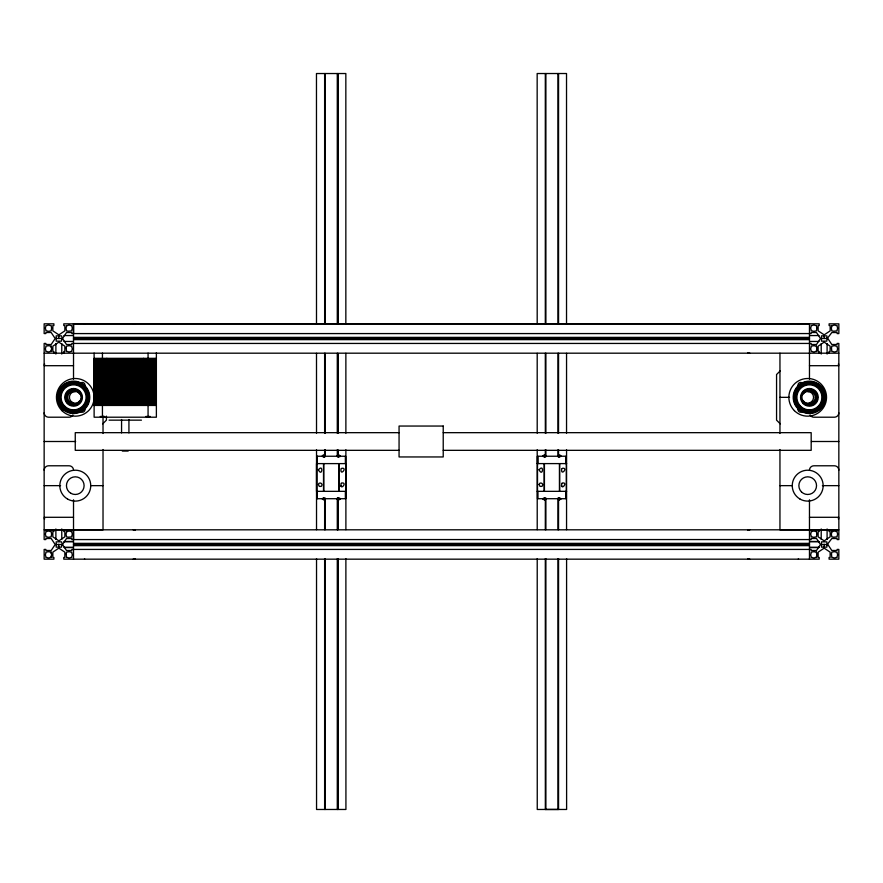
<?xml version="1.0" encoding="UTF-8"?>
<svg xmlns="http://www.w3.org/2000/svg" width="883" height="883" viewBox="0 0 883 883"><rect width="100%" height="100%" fill="white"/><g stroke="black" fill="none" stroke-linecap="round" stroke-linejoin="round"><path stroke-width="1.32" d="M55.872 354.05L55.894 343.664M58.797 547.46L58.797 544.237M58.797 338.52L58.797 335.562M61.766 354.05L61.777 343.664M821.201 539.336L821.223 528.939M827.084 539.336L827.106 528.939M51.17 351.467L51.192 350.363A3.091 3.091 0 0 0 51.192 347.273L51.17 346.169L48.51 345.728L45.872 346.169L45.872 347.229A3.091 3.091 0 0 0 45.839 350.363L45.872 351.467L46.965 351.5A3.091 3.091 0 0 0 50.055 351.5L51.17 351.467L51.501 349.624M51.17 557.46L51.192 556.356A3.091 3.091 0 0 0 51.192 553.266L51.17 552.151L48.51 551.72L45.872 552.151L45.872 553.222A3.091 3.091 0 0 0 45.839 556.356L45.872 557.46L46.965 557.493A3.091 3.091 0 0 0 50.055 557.493L51.17 557.46L51.501 555.617M816.477 351.467L816.499 350.363A3.091 3.091 0 0 0 816.499 347.273L816.477 346.169L813.828 345.728L811.179 346.169L811.179 347.229A3.091 3.091 0 0 0 811.146 350.363L811.179 351.467L812.283 351.5A3.091 3.091 0 0 0 815.373 351.5L816.477 351.467L816.808 349.624M816.477 557.46L816.499 556.356A3.091 3.091 0 0 0 816.499 553.266L816.477 552.151L813.828 551.72L811.179 552.151L811.179 553.222A3.091 3.091 0 0 0 811.146 556.356L811.179 557.46L812.283 557.493A3.091 3.091 0 0 0 815.373 557.493L816.477 557.46L816.808 555.617M558.818 456.677L558.983 455.209L557.979 455.65L558.718 455.352M324.359 498.266L324.458 499.579M339.072 498.266L338.917 499.69L339.933 499.226L339.933 498.266M544.833 499.59L544.833 498.266L544.833 499.701L545.893 499.226M545.142 499.568L545.043 498.266M560.617 498.266L560.617 499.226L559.557 499.701L559.767 498.266M323.62 499.601L323.62 498.266M338.344 499.601L338.344 498.266L338.344 499.701L337.284 499.226L338.299 499.69L338.134 498.266M544.303 499.59L544.303 498.266L544.303 499.701L543.244 499.226L543.244 498.266M559.027 499.59L559.027 498.266L559.027 499.701L557.968 499.226M827.139 545.297L826.819 541.864L821.499 541.842L821.499 547.14L826.797 547.14L827.261 544.491M61.953 338.52L61.479 341.147L56.181 341.147L56.181 335.849L61.501 335.871L62.505 338.498L66.523 332.527L71.821 332.527L71.821 333.586L73.532 333.586L811.179 333.564L811.179 332.505L816.477 332.505L820.495 338.52L816.477 344.502L811.179 344.502L811.179 343.443L71.799 343.443L71.799 344.502L66.501 344.502L62.505 338.498M61.953 544.513L61.479 547.14L56.181 547.14L56.181 541.842L61.501 541.864L62.505 544.491L66.523 538.509L71.821 538.509L71.821 539.579L811.179 539.557L811.179 538.487L816.477 538.487L820.495 544.513L816.477 550.495L811.179 550.495L811.179 549.425L71.799 549.425L71.799 550.495L66.501 550.495L62.505 544.491M827.161 337.714L826.797 341.147L821.499 341.147L821.499 335.849L826.819 335.871L827.261 338.498M338.873 499.601C338.079 498.255 338.884 500.407 338.873 498.266L339.182 499.579M544.91 499.226L543.994 499.568M325.209 499.226L324.149 499.701L323.41 498.266M544.601 499.226L544.833 499.149M341.103 468.608C339.58 477.052 348.189 467.284 341.655 468.31M341.103 483.321C339.712 491.842 348.101 481.93 341.655 483.034M561.798 468.608C560.264 477.052 568.884 467.273 562.339 468.31M561.798 483.321C560.396 491.842 568.795 481.93 562.339 483.023M558.895 499.226L559.811 499.149L558.718 499.568M102.715 423.851L106.413 420.153L106.413 416.125M780.263 370.827L776.565 374.524L776.565 420.153L780.263 423.851M827.261 338.52L831.83 332.527L837.128 332.527L837.128 333.586L838.85 333.586L838.85 323.84L829.104 323.84L829.104 325.562L830.163 325.562L830.163 330.86L824.192 334.856L818.144 330.838L818.144 325.54L819.214 325.54L819.214 323.818L73.521 323.818L73.521 379.149M827.261 544.513L831.83 538.509L837.128 538.509L837.128 539.579L838.85 539.579L838.828 343.443L837.106 343.443L837.106 344.502L831.808 344.502L827.824 338.498M323.653 455.65L322.571 455.65L322.56 456.688M339.933 456.688L339.138 455.209L338.873 456.688L338.134 456.688L338.299 455.209L337.284 455.65L338.366 455.65M543.266 455.65L544.336 455.65M323.355 455.209L322.56 455.65L323.575 455.209L323.41 456.688L325.209 456.688L325.209 449.778M337.284 455.65L338.079 455.209M543.244 456.677L544.038 455.209M557.968 455.65L559.06 455.65M559.866 499.568L559.557 498.266L559.557 499.59M543.244 455.65L544.259 455.209L544.105 456.677L545.893 456.677L545.893 449.778M559.734 499.226L558.773 499.149M63.995 335.551L73.079 335.573M809.899 335.573L818.982 335.551M73.521 337.383L809.468 337.383M73.521 338.277L809.468 338.277M55.894 338.465L61.766 338.465M73.521 338.52L809.468 338.476M821.212 338.465L827.084 338.465M73.521 338.741L809.468 338.741M73.521 339.646L809.468 339.646M63.995 341.445L73.079 341.456M809.899 341.456L818.982 341.445M44.15 353.189L838.828 353.189M94.117 358.332L156.379 358.332M94.117 359.072L156.379 359.072M94.117 359.811L156.379 359.811M94.117 360.54L156.379 360.54M94.117 361.279L156.379 361.279M94.117 362.019L156.379 362.019M94.117 362.747L156.379 362.747M94.117 363.487L156.379 363.487M44.15 364.226L44.746 364.226M94.117 364.226L156.379 364.226M838.243 364.226L838.828 364.226M94.117 364.955L156.379 364.955M44.15 365.694L73.521 365.694M94.117 365.694L156.379 365.694M809.468 365.694L838.828 365.694M94.117 366.434L156.379 366.434M94.117 367.162L156.379 367.162M94.117 367.902L156.379 367.902M94.117 368.641L156.379 368.641M94.117 369.37L156.379 369.37M94.117 370.109L156.379 370.109M94.117 370.849L156.379 370.849M94.117 371.588L156.379 371.588M94.117 372.317L156.379 372.317M94.117 373.056L156.379 373.056M94.117 373.796L156.379 373.796M94.117 374.524L156.379 374.524M94.117 375.264L156.379 375.264M94.117 376.003L156.379 376.003M94.117 376.732L156.379 376.732M94.117 377.471L156.379 377.471M94.117 378.211L156.379 378.211M94.117 378.939L156.379 378.939M94.117 379.679L156.379 379.679M94.117 380.418L156.379 380.418M94.117 381.147L156.379 381.147M94.117 381.886L156.379 381.886M94.117 382.626L156.379 382.626M94.117 383.354L156.379 383.354M94.117 384.094L156.379 384.094M94.117 384.833L156.379 384.833M94.117 385.562L156.379 385.562M94.117 386.301L156.379 386.301M94.117 387.041L156.379 387.041M94.117 387.769L156.379 387.769M94.117 388.509L156.379 388.509M94.117 389.248L156.379 389.248M94.117 389.977L156.379 389.977M94.117 390.716L156.379 390.716M94.117 391.456L156.379 391.456M94.117 392.184L156.379 392.184M94.117 392.924L156.379 392.924M94.117 393.663L156.379 393.663M94.117 394.392L156.379 394.392M94.117 395.131L156.379 395.131M94.117 395.871L156.379 395.871M94.117 396.599L156.379 396.599M94.117 397.339L156.379 397.339M779.954 397.339L789.534 397.339M94.117 398.078L156.379 398.078M94.117 398.818L156.379 398.818M94.117 399.546L156.379 399.546M94.117 400.286L156.379 400.286M94.117 401.025L156.379 401.025M94.117 401.754L156.379 401.754M94.117 402.493L156.379 402.493M94.117 403.233L156.379 403.233M94.117 403.961L156.379 403.961M94.117 404.701L156.379 404.701M94.117 405.44L156.379 405.44M100.232 416.478L104.647 416.478M145.861 416.478L150.276 416.478M109.062 420.153L141.446 420.153M399.116 432.67L75.254 432.67L75.254 450.33L399.116 450.33M443.222 432.67L811.179 432.67L811.179 450.33L443.222 450.33M44.15 441.5L75.64 441.5M811.444 441.5L838.828 441.5M122.307 451.058L128.19 451.058M324.359 455.65L325.209 455.65L324.149 455.209L324.149 456.688M560.617 456.677L559.822 455.209L559.557 456.677L557.968 456.677L557.968 449.778M322.372 455.65L325.397 455.65M337.085 455.65L340.121 455.65M543.056 455.65L546.091 455.65M557.769 455.65L560.804 455.65M316.82 456.246L345.672 456.246L345.672 498.707L316.82 498.707L316.82 456.246L316.831 463.608M537.504 456.235L566.356 456.235L566.356 498.707L537.504 498.707L537.504 456.235L537.526 463.597M323.586 456.975L324.182 456.975M338.31 456.975L338.895 456.975M544.281 456.975L544.866 456.975M558.994 456.975L559.59 456.975M537.217 463.597L566.654 463.597M44.15 485.65L60.585 485.65M90.706 485.65L103.024 485.65M779.954 485.65L792.272 485.65M822.404 485.65L838.828 485.65M537.217 491.345L566.654 491.345M323.586 497.968L324.182 497.968M338.31 497.968L338.895 497.968M544.281 497.968L544.866 497.968M558.994 497.968L559.59 497.968M543.056 499.149L546.091 499.149M557.769 499.149L560.804 499.149M322.372 499.149L325.397 499.149M337.085 499.149L340.121 499.149M44.15 517.295L73.521 517.295M809.468 517.295L838.828 517.295M44.15 518.774L44.746 518.774M838.243 518.774L838.828 518.774M73.521 543.365L809.468 543.365M73.521 544.27L809.468 544.27M55.894 544.524L61.766 544.524M73.521 544.513L809.468 544.469M821.212 544.524L827.084 544.524M73.521 544.734L809.468 544.734M73.521 545.639L809.468 545.639M545.308 809.468L558.553 809.468L558.553 558.652M545.142 455.352L545.893 455.65L544.833 455.209L544.833 456.677M339.182 455.363L339.933 455.65L339.072 455.65M562.339 486.511L562.041 486.378A1.656 1.656 0 0 1 561.378 485.705M341.655 486.522L341.357 486.39A1.656 1.656 0 0 1 340.695 485.705M545.893 455.65L545.043 455.65M559.822 455.209L560.606 455.65L559.767 455.65M324.414 455.209L325.198 455.65M827.824 544.491L831.808 550.495L837.106 550.495L837.106 549.425L838.828 549.425L838.828 559.171L829.082 559.171L829.082 557.46L830.141 557.46L830.141 552.151L824.17 548.144L818.144 552.151L818.144 557.46L819.214 557.46L819.214 559.171L63.775 559.171L63.775 557.46L64.834 557.46L64.834 552.151L58.852 548.144L52.837 552.151L52.837 557.46L53.896 557.46L53.896 559.171L44.15 559.171L44.15 549.425L45.872 549.425L45.872 550.495L51.17 550.495L55.176 544.513L51.17 538.487L45.872 538.487L45.872 539.557L44.15 539.557L44.15 343.443L45.872 343.443L45.872 344.502L51.17 344.502L55.176 338.52L51.17 332.505L45.872 332.505L45.872 333.564L44.15 333.564L44.15 323.818L53.896 323.818L53.896 325.54L52.837 325.54L52.837 330.838L58.874 334.856L64.856 330.86L64.856 325.562L63.786 325.562L63.786 323.84L809.468 323.84L809.468 379.149M816.808 348.023L816.477 346.169M816.808 554.016L816.477 552.151M51.501 348.023L51.17 346.169M51.501 554.016L51.17 552.151M566.356 498.707L566.345 491.345M345.672 498.707L345.65 491.345M829.082 353.189L829.082 351.467L830.141 351.467L830.141 346.169L824.17 342.151L818.144 346.169L818.144 351.467L819.214 351.467L819.214 353.189M829.104 529.833L829.104 531.555L830.163 531.555L830.163 536.853L824.192 540.837L818.144 536.831L818.144 531.533L819.214 531.533L819.214 529.811M827.084 343.664L827.106 354.05M824.181 335.573L824.181 338.52M824.181 544.237L824.181 547.46M821.201 343.664L821.223 354.05M809.468 499.8L809.468 559.193M798.42 323.818L798.42 324.414M798.42 558.608L798.42 559.193M779.954 353.189L779.954 433.465M779.954 449.524L779.954 529.833L838.828 529.811L44.15 529.811L103.024 529.833L103.024 449.524M566.533 324.348L566.522 73.521L537.162 73.532L537.195 324.359M566.555 353.288L566.544 433.222M566.566 449.767L566.555 529.701M566.588 558.641L566.61 809.468L537.25 809.468L537.217 558.641M566.058 456.235L566.058 463.597M566.058 491.345L566.058 498.707M559.656 463.597L559.656 491.345M559.436 463.597L559.436 491.345M558.818 498.266L558.983 499.679M558.553 73.543L558.553 324.359M558.553 353.299L558.531 433.233M558.531 449.778L558.553 456.666M558.553 498.012L558.531 529.712M557.968 73.543L557.968 324.359M557.968 353.299L557.968 433.233M557.968 498.012L557.968 529.712M557.968 558.652L557.968 809.468M545.893 73.543L545.893 324.359M545.893 353.299L545.893 433.233M545.893 498.012L545.893 529.712M545.893 558.652L545.893 809.468M545.308 73.543L545.308 324.359M545.308 353.299L545.341 433.233M545.308 449.778L545.308 456.666M545.341 499.392L545.308 529.712M545.308 558.652L545.341 809.468M544.425 463.597L544.425 491.345M544.204 463.597L544.204 491.345M544.105 498.266L544.259 499.679M537.802 456.235L537.802 463.597M537.802 491.345L537.802 498.707M537.195 353.299L537.206 433.233M537.206 449.767L537.217 529.701M345.849 324.359L345.838 73.532L316.467 73.532L316.5 324.359M345.871 353.299L345.882 433.233M345.882 449.767L345.893 529.701M345.882 558.641L345.926 809.468L316.555 809.479L316.533 558.652M345.374 456.246L345.374 463.608M345.374 491.345L345.374 498.707M338.973 463.608L338.973 491.345M338.752 463.608L338.752 491.345M337.284 73.543L337.284 324.37M337.284 353.31L337.284 433.244M337.284 449.778L337.284 456.688M337.284 498.012L337.284 529.712M337.284 558.652L337.284 809.479M325.209 73.543L325.209 324.37M325.209 353.31L325.209 433.244M325.209 498.012L325.209 529.712M325.209 558.652L325.209 809.479M324.624 73.543L324.646 324.37M324.624 353.31L324.624 433.244M324.624 449.778L324.646 456.666M324.646 499.392L324.624 529.712M324.624 558.652L324.624 809.479M323.741 463.608L323.741 491.345M323.52 463.608L323.52 491.345M323.575 498.266L323.62 499.701L322.56 499.226L322.56 498.266M317.118 456.246L317.118 463.608M317.118 491.345L317.118 498.707M316.5 353.299L316.522 433.233M316.522 449.778L316.522 529.712M156.379 352.77L156.379 417.206L94.117 417.206L94.117 353.101M148.068 353.101L148.068 358.332M148.068 405.44L148.068 417.206M143.653 358.332L143.653 405.44M128.929 419.502L128.929 432.902M121.567 419.502L121.567 432.902M106.854 358.332L106.854 405.44M103.024 416.07L103.024 433.465M102.439 353.101L102.439 358.332M102.439 405.44L102.439 417.206M84.558 323.818L84.558 324.414M84.558 558.608L84.558 559.193M73.532 323.84L73.532 333.586M73.532 529.833L73.532 539.579M73.521 499.8L73.521 559.193M63.775 353.189L63.775 351.467L64.834 351.467L64.834 346.169L58.852 342.151L52.837 346.169L52.837 351.467L53.896 351.467L53.896 353.189M63.786 529.833L63.786 531.555L64.856 531.555L64.856 536.853L58.874 540.837L52.837 536.831L52.837 531.533L53.896 531.533L53.896 529.811M61.766 528.939L61.777 539.336M55.872 528.939L55.894 539.336M747.647 530.418A4.415 4.415 0 0 1 749.855 529.833M749.855 559.193A4.415 4.415 0 0 1 747.647 558.608M747.647 324.414A4.415 4.415 0 0 1 749.855 323.818M749.855 353.189A4.415 4.415 0 0 1 747.647 352.593M838.828 412.791A4.415 4.415 0 0 1 834.413 417.206L813.883 417.206A4.415 4.415 0 0 1 810.053 414.999M838.828 470.197A4.415 4.415 0 0 0 834.413 465.783L813.883 465.783A4.415 4.415 0 0 0 809.468 470.197M807.868 391.655A5.883 5.883 0 0 1 815.23 396.577A5.883 5.883 0 0 1 809.391 403.233M803.342 393.84A6.987 6.987 0 0 1 813.883 391.986A6.987 6.987 0 0 1 813.883 402.692A6.987 6.987 0 0 1 803.342 400.838M802.934 410.904A2.649 2.649 0 0 1 799.314 411.875A2.649 2.649 0 0 1 798.342 408.255M798.342 386.434A2.649 2.649 0 0 1 799.314 382.814A2.649 2.649 0 0 1 802.934 383.774M133.123 529.833A4.415 4.415 0 0 1 135.331 530.418M135.331 558.608A4.415 4.415 0 0 1 133.123 559.193M133.123 323.818A4.415 4.415 0 0 1 135.331 324.414M44.15 412.791A4.415 4.415 0 0 0 48.565 417.206L69.106 417.206A4.415 4.415 0 0 0 72.925 414.999M44.15 470.197A4.415 4.415 0 0 1 48.565 465.783L69.106 465.783A4.415 4.415 0 0 1 73.521 470.197M73.587 403.233A5.883 5.883 0 0 1 67.748 396.577A5.883 5.883 0 0 1 75.11 391.655M79.647 400.838A6.987 6.987 0 0 1 69.095 402.692A6.987 6.987 0 0 1 69.095 391.986A6.987 6.987 0 0 1 79.647 393.84M84.636 408.255A2.649 2.649 0 0 1 83.664 411.875A2.649 2.649 0 0 1 80.055 410.904M80.055 383.774A2.649 2.649 0 0 1 83.664 382.814A2.649 2.649 0 0 1 84.636 386.434M66.523 325.562L66.501 326.655A3.091 3.091 0 0 0 66.192 329.006L66.523 330.86L68.377 331.191L71.821 330.86L71.821 329.789A3.091 3.091 0 0 0 71.854 326.655L71.821 325.562L70.717 325.529A3.091 3.091 0 0 0 67.627 325.529L66.523 325.562M66.523 531.555L66.501 532.648A3.091 3.091 0 0 0 66.192 534.988L66.523 536.853L68.377 537.173L71.821 536.853L71.821 535.782A3.091 3.091 0 0 0 71.854 532.648L71.821 531.555L70.717 531.511A3.091 3.091 0 0 0 67.627 531.511L66.523 531.555M831.83 325.562L831.808 326.655A3.091 3.091 0 0 0 831.499 329.006L831.83 330.86L833.684 331.191L837.128 330.86L837.128 329.789A3.091 3.091 0 0 0 837.161 326.655L837.128 325.562L836.035 325.529A3.091 3.091 0 0 0 832.945 325.529L831.83 325.562M831.83 531.555L831.808 532.648A3.091 3.091 0 0 0 831.499 534.988L831.83 536.853L833.684 537.173L837.128 536.853L837.128 535.782A3.091 3.091 0 0 0 837.161 532.648L837.128 531.555L836.035 531.511A3.091 3.091 0 0 0 832.945 531.511L831.83 531.555M318.399 484.469L319.282 486.39L321.114 486.39A1.656 1.656 0 0 0 321.798 485.705C323.211 483.277 318.84 481.665 318.399 484.469M539.083 484.469L539.966 486.378L541.809 486.378A1.656 1.656 0 0 0 542.482 485.705C543.895 483.277 539.524 481.665 539.083 484.469M318.399 469.789C322.207 477.747 323.586 463.255 318.399 469.789M539.083 469.778C542.89 477.736 544.27 463.244 539.083 469.778M51.6 328.178L51.17 330.838L49.316 331.169A3.091 3.091 0 0 1 46.965 330.86L45.872 330.838L45.872 329.767A3.091 3.091 0 0 1 45.839 326.633L45.872 325.54L46.965 325.507A3.091 3.091 0 0 1 50.055 325.507L51.17 325.54L51.6 328.178M66.17 348.023L66.501 351.467L67.605 351.5A3.091 3.091 0 0 0 70.695 351.5L71.799 351.467L71.832 350.363A3.091 3.091 0 0 0 71.832 347.273L71.799 346.169L70.695 346.147A3.091 3.091 0 0 0 68.355 345.838L66.501 346.169L66.17 348.023M51.6 534.171L51.17 536.831L49.316 537.151A3.091 3.091 0 0 1 46.965 536.853L45.872 536.831L45.872 535.76A3.091 3.091 0 0 1 45.839 532.626L45.872 531.533L46.965 531.489A3.091 3.091 0 0 1 50.055 531.489L51.17 531.533L51.6 534.171M66.17 554.016L66.501 557.46L67.605 557.493A3.091 3.091 0 0 0 70.695 557.493L71.799 557.46L71.832 556.356A3.091 3.091 0 0 0 71.832 553.266L71.799 552.151L70.695 552.14A3.091 3.091 0 0 0 68.355 551.831L66.501 552.151L66.17 554.016M816.918 328.178L816.477 330.838L814.623 331.169A3.091 3.091 0 0 1 812.283 330.86L811.179 330.838L811.179 329.767A3.091 3.091 0 0 1 811.146 326.633L811.179 325.54L812.283 325.507A3.091 3.091 0 0 1 815.373 325.507L816.477 325.54L816.918 328.178M831.477 348.023L831.808 351.467L832.923 351.5A3.091 3.091 0 0 0 836.013 351.5L837.106 351.467L837.139 350.363A3.091 3.091 0 0 0 837.139 347.273L837.106 346.169L836.013 346.147A3.091 3.091 0 0 0 833.662 345.838L831.808 346.169L831.477 348.023M816.918 534.171L816.477 536.831L814.623 537.151A3.091 3.091 0 0 1 812.283 536.853L811.179 536.831L811.179 535.76A3.091 3.091 0 0 1 811.146 532.626L811.179 531.533L812.283 531.489A3.091 3.091 0 0 1 815.373 531.489L816.477 531.533L816.918 534.171M831.477 554.016L831.808 557.46L832.923 557.493A3.091 3.091 0 0 0 836.013 557.493L837.106 557.46L837.139 556.356A3.091 3.091 0 0 0 837.139 553.266L837.106 552.151L836.013 552.14A3.091 3.091 0 0 0 833.662 551.831L831.808 552.151L831.477 554.016M559.292 499.149L559.347 499.226M443.222 426.048L399.061 426.048L399.061 456.952L443.222 456.952L443.222 426.048M345.959 463.608L316.522 463.608L316.522 491.345L345.959 491.345L345.959 463.608M73.079 541.566L63.995 541.566L73.079 541.588M818.982 541.566L809.899 541.566L818.982 541.588M73.079 547.46L63.995 547.449L73.079 547.471M818.982 547.449L809.899 547.46L818.982 547.471M337.869 324.37L337.869 73.543L337.836 324.37M337.869 433.244L337.869 353.31L337.836 433.244M337.869 456.666L337.869 449.778L337.836 456.666M337.869 529.712L337.869 498.012L337.836 529.712M337.869 809.479L337.869 558.652L337.836 809.479M797.945 408.785A16.192 16.192 0 0 0 825.031 401.533A16.192 16.192 0 0 0 805.197 381.699A16.192 16.192 0 0 0 797.945 408.785M801.576 410.882A15.64 15.64 0 0 0 825.031 397.339A15.64 15.64 0 0 0 801.576 383.796A15.64 15.64 0 0 0 801.576 410.882M803.144 403.586A8.83 8.83 0 0 0 817.923 399.624A8.83 8.83 0 0 0 807.106 388.807A8.83 8.83 0 0 0 803.144 403.586M803.662 403.067A8.09 8.09 0 0 0 817.216 399.436A8.09 8.09 0 0 0 807.294 389.524A8.09 8.09 0 0 0 803.662 403.067M800.02 406.71A13.245 13.245 0 0 0 822.183 400.772A13.245 13.245 0 0 0 805.958 384.546A13.245 13.245 0 0 0 800.02 406.71M800.55 406.191A12.505 12.505 0 0 0 821.477 400.584A12.505 12.505 0 0 0 806.157 385.253A12.505 12.505 0 0 0 800.55 406.191M802.404 409.447A13.985 13.985 0 0 0 823.375 397.339A13.985 13.985 0 0 0 802.404 385.231A13.985 13.985 0 0 0 802.404 409.447M801.852 410.407A15.088 15.088 0 0 0 824.479 397.339A15.088 15.088 0 0 0 801.852 384.271A15.088 15.088 0 0 0 801.852 410.407M801.455 491.897A8.83 8.83 0 0 0 816.234 487.935A8.83 8.83 0 0 0 805.417 477.118A8.83 8.83 0 0 0 801.455 491.897M799.976 499.038A15.453 15.453 0 0 0 823.155 485.65A15.453 15.453 0 0 0 799.976 472.273A15.453 15.453 0 0 0 799.976 499.038M794.38 410.661A18.841 18.841 0 0 0 825.892 402.218A18.841 18.841 0 0 0 802.824 379.138A18.841 18.841 0 0 0 794.38 410.661M804.755 402.438A5.883 5.883 0 0 0 813.585 397.339A5.883 5.883 0 0 0 804.755 392.24A5.883 5.883 0 0 0 804.755 402.438M62.141 408.785A16.192 16.192 0 0 0 89.227 401.533A16.192 16.192 0 0 0 69.393 381.699A16.192 16.192 0 0 0 62.141 408.785M62.527 408.399A15.64 15.64 0 0 0 88.697 401.39A15.64 15.64 0 0 0 69.536 382.24A15.64 15.64 0 0 0 62.527 408.399M67.34 403.586A8.83 8.83 0 0 0 82.119 399.624A8.83 8.83 0 0 0 71.302 388.807A8.83 8.83 0 0 0 67.34 403.586M69.536 404.348A8.09 8.09 0 0 0 81.677 397.339A8.09 8.09 0 0 0 69.536 390.33A8.09 8.09 0 0 0 69.536 404.348M66.965 408.818A13.245 13.245 0 0 0 86.832 397.339A13.245 13.245 0 0 0 66.965 385.871A13.245 13.245 0 0 0 66.965 408.818M64.746 406.191A12.505 12.505 0 0 0 85.673 400.584A12.505 12.505 0 0 0 70.353 385.253A12.505 12.505 0 0 0 64.746 406.191M63.697 407.229A13.985 13.985 0 0 0 87.097 400.959A13.985 13.985 0 0 0 69.967 383.829A13.985 13.985 0 0 0 63.697 407.229M62.925 408.012A15.088 15.088 0 0 0 88.157 401.246A15.088 15.088 0 0 0 69.68 382.769A15.088 15.088 0 0 0 62.925 408.012M70.861 493.299A8.83 8.83 0 0 0 84.106 485.65A8.83 8.83 0 0 0 70.861 478.001A8.83 8.83 0 0 0 70.861 493.299M67.55 499.038A15.453 15.453 0 0 0 90.739 485.65A15.453 15.453 0 0 0 67.55 472.273A15.453 15.453 0 0 0 67.55 499.038M61.953 410.661A18.841 18.841 0 0 0 93.477 402.218A18.841 18.841 0 0 0 70.408 379.138A18.841 18.841 0 0 0 61.953 410.661M72.34 402.438A5.883 5.883 0 0 0 81.17 397.339A5.883 5.883 0 0 0 72.34 392.24A5.883 5.883 0 0 0 72.34 402.438"/></g></svg>
